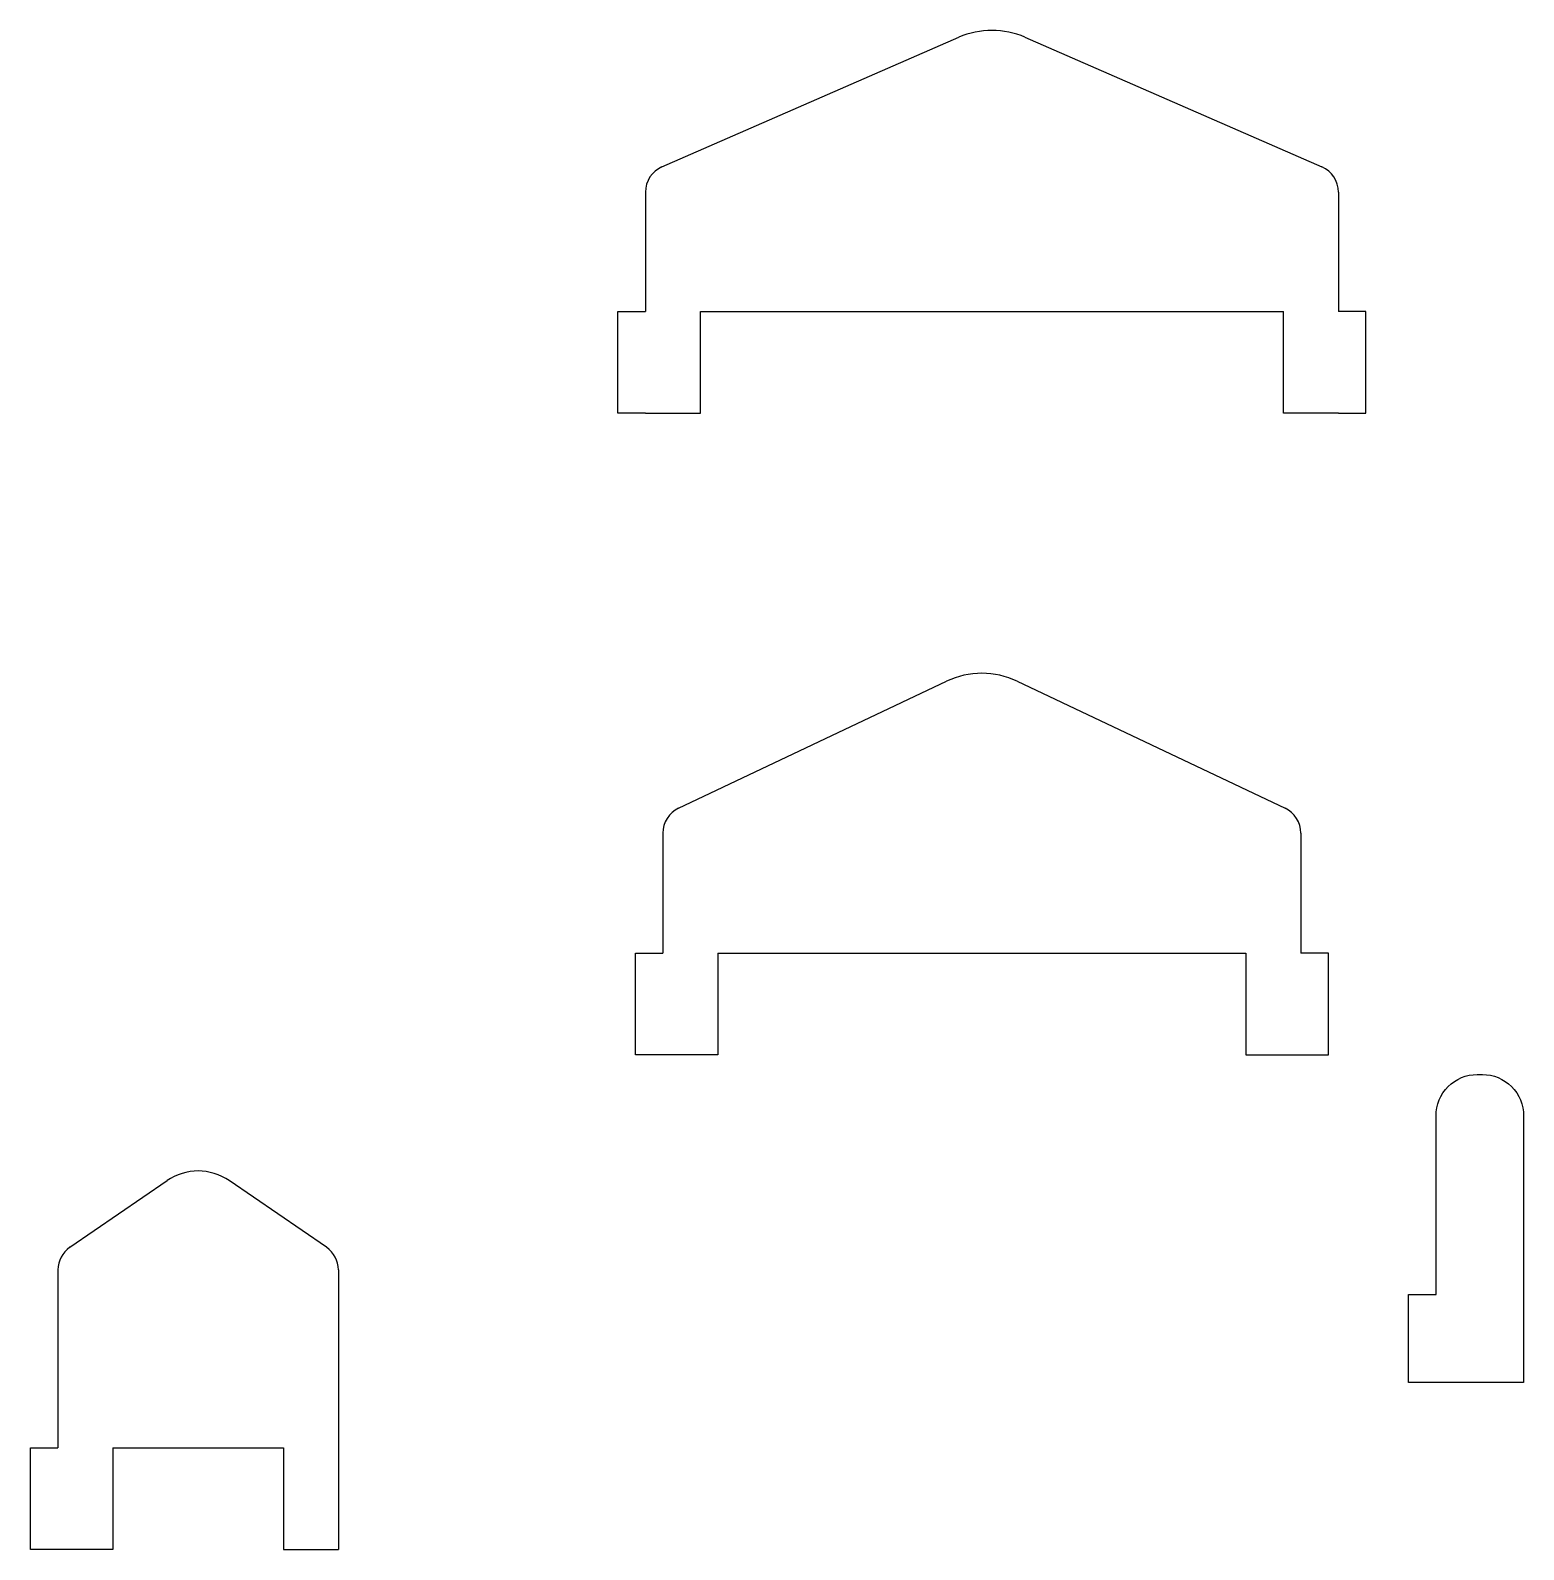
# Model space of a CAD drawing. Header units: millimetres. Extents: x 47 to 101.3, y 3.3 to 58.6.
import ezdxf

# ---------------------------------------------------------------- set-up
doc = ezdxf.new("R2010")
doc.units = ezdxf.units.MM
doc.layers.get('0').update_dxf_attribs({"linetype": 'CONTINUOUS'})

msp = doc.modelspace()

# ---------------------------------------------------------------- linework, layer by layer
for p, q in [((69.968, 53.603), (80.768, 58.317)), ((83.168, 58.317), (93.968, 53.603)), ((69.368, 52.686), (69.368, 48.341)), ((94.568, 52.686), (94.568, 48.341)), ((68.368, 48.341), (69.368, 48.341)), ((68.368, 44.641), (68.368, 48.341)), ((71.368, 44.641), (71.368, 48.341)), ((71.368, 48.341), (92.568, 48.341)), ((92.568, 44.641), (92.568, 48.341)), ((95.568, 48.341), (94.568, 48.341)), ((95.568, 44.641), (95.568, 48.341)), ((69.368, 44.641), (68.368, 44.641)), ((69.368, 44.641), (71.368, 44.641)), ((94.568, 44.641), (92.568, 44.641)), ((94.568, 44.641), (95.568, 44.641)), ((70.572, 30.271), (80.315, 34.891)), ((82.885, 34.891), (92.628, 30.271)), ((70, 29.367), (70, 25)), ((93.2, 29.367), (93.2, 25)), ((69, 21.3), (69, 25)), ((69, 25), (70, 25)), ((72, 25), (72, 21.3)), ((72, 25), (91.2, 25)), ((91.2, 25), (91.2, 21.3)), ((94.2, 25), (93.2, 25)), ((94.2, 21.3), (94.2, 25)), ((70, 21.3), (69, 21.3)), ((72, 21.3), (70, 21.3)), ((91.2, 21.3), (93.2, 21.3)), ((93.2, 21.3), (94.2, 21.3)), ((48.434, 14.298), (51.968, 16.723)), ((57.766, 14.298), (54.232, 16.723)), ((48, 13.473), (48, 7)), ((58.2, 13.473), (58.2, 7)), ((47, 7), (48, 7)), ((47, 3.3), (47, 7)), ((50, 7), (50, 3.3)), ((50, 7), (56.2, 7)), ((50, 7), (50, 7)), ((56.2, 7), (56.2, 7)), ((56.2, 7), (56.2, 3.3)), ((58.2, 7), (58.2, 3.3)), ((48, 3.3), (47, 3.3)), ((50, 3.3), (48, 3.3)), ((56.2, 3.3), (58.2, 3.3))]:
    msp.add_line(p, q)
msp.add_lwpolyline([(98.117, 12.583), (98.117, 19.083, -0.414214), (99.617, 20.583), (99.8, 20.583, -0.414214), (101.3, 19.083), (101.3, 9.383), (97.117, 9.383), (97.117, 12.583)], format="xyb", close=True)
for centre, radius, start, end in [((81.968, 55.567), 3, 66.4183, 113.5817), ((70.368, 52.686), 1, 113.5817, 180), ((93.568, 52.686), 1, 0, 66.4183), ((81.6, 32.18), 3, 64.6326, 115.3674), ((71, 29.367), 1, 115.3674, 180), ((92.2, 29.367), 1, 0, 64.6326), ((53.1, 15.074), 2, 55.5392, 124.4608), ((49, 13.473), 1, 124.4608, 180), ((57.2, 13.473), 1, 0, 55.5392)]:
    msp.add_arc(centre, radius, start, end)

doc.saveas('drawing.dxf')
